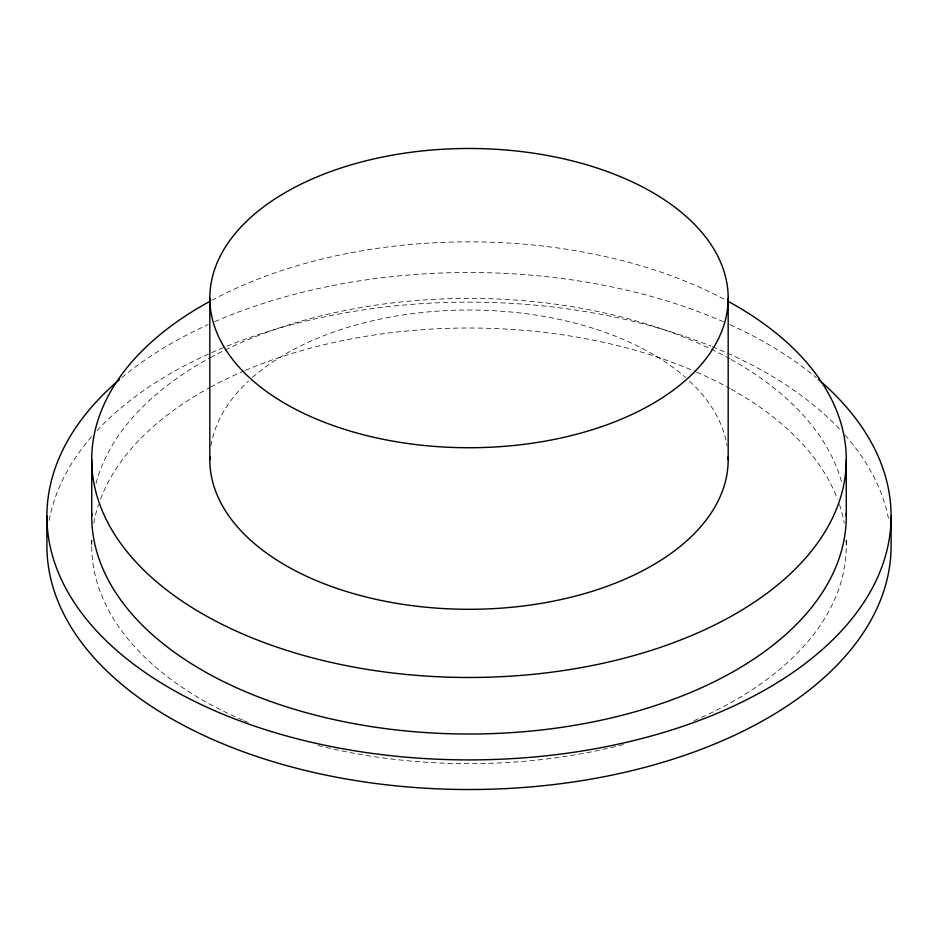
<?xml version="1.0" encoding="UTF-8"?>
<svg xmlns="http://www.w3.org/2000/svg" width="938" height="938" viewBox="0 0 938 938"><rect width="100%" height="100%" fill="white"/><g stroke="black" fill="none" stroke-linecap="round" stroke-linejoin="round"><path stroke-width="0.7" stroke-dasharray="4.69 3.52" d="M846.275 540.182L846.275 545.822M91.725 540.182L91.725 545.822M121.729 377.686A422.1 243.692 0 0 1 208.048 324.654M214.72 321.687A422.1 243.692 0 0 1 723.28 321.687M729.952 324.654A422.1 243.692 0 0 1 816.271 377.686M95.993 483.516A377.275 217.815 0 0 1 209.362 358.175M210.569 357.519A377.275 217.815 0 0 1 729.846 358.832M731.042 359.5A377.275 217.815 0 0 1 842.007 483.516M210.956 445.726A259.181 149.634 0 0 1 248.382 381.145M252.416 377.475A259.181 149.634 0 0 1 685.584 377.475M689.618 381.145A259.181 149.634 0 0 1 727.044 445.726M211.789 300.312A377.275 217.815 0 0 1 726.211 300.312M846.146 540.171A377.275 217.815 0 0 1 692.619 721.263M623.348 744.584A377.275 217.815 0 0 1 314.652 744.584M248.101 722.401A377.275 217.815 0 0 1 244.032 720.677M242.684 720.103A377.275 217.815 0 0 1 91.854 540.171M93.788 523.087A377.275 217.815 0 0 1 98.513 504.667M100.507 499.086A377.275 217.815 0 0 1 209.362 387.793M210.569 387.136A377.275 217.815 0 0 1 244.032 370.967M245.381 370.393A377.275 217.815 0 0 1 695.316 371.554M696.664 372.14A377.275 217.815 0 0 1 729.846 388.449M731.042 389.118A377.275 217.815 0 0 1 837.493 499.086M839.487 504.667A377.275 217.815 0 0 1 844.212 523.087M49.21 520.391A422.1 243.692 0 0 1 92.956 435.126M97.048 430.612A422.1 243.692 0 0 1 225.601 346.732M226.973 346.169A422.1 243.692 0 0 1 711.027 346.169M712.399 346.732A422.1 243.692 0 0 1 840.952 430.612M845.044 435.126A422.1 243.692 0 0 1 888.79 520.391"/><path stroke-width="1.41" d="M891.1 516.205L891.1 545.822A422.1 243.692 0 0 1 469 789.526A422.1 243.692 0 0 1 46.9 545.822L46.9 516.205M846.275 459.667L846.275 516.205M728.181 298.108A259.181 149.634 0 0 1 339.415 427.693A259.181 149.634 0 0 1 339.415 168.523A259.181 149.634 0 0 1 728.181 298.108L728.181 459.667M209.819 298.108L209.819 459.667M91.725 459.667L91.725 516.205M818.428 379.503A422.1 243.692 0 0 1 747.996 699.08A422.1 243.692 0 0 1 190.004 699.08A422.1 243.692 0 0 1 119.572 379.503M846.24 513.379A377.275 217.815 0 0 1 469 734.02A377.275 217.815 0 0 1 91.76 513.379M728.134 456.888A259.181 149.634 0 0 1 469 609.301A259.181 149.634 0 0 1 209.866 456.888M728.638 301.626A377.275 217.815 0 0 1 738.112 612.326A377.275 217.815 0 0 1 199.888 612.326A377.275 217.815 0 0 1 209.362 301.626"/></g></svg>
